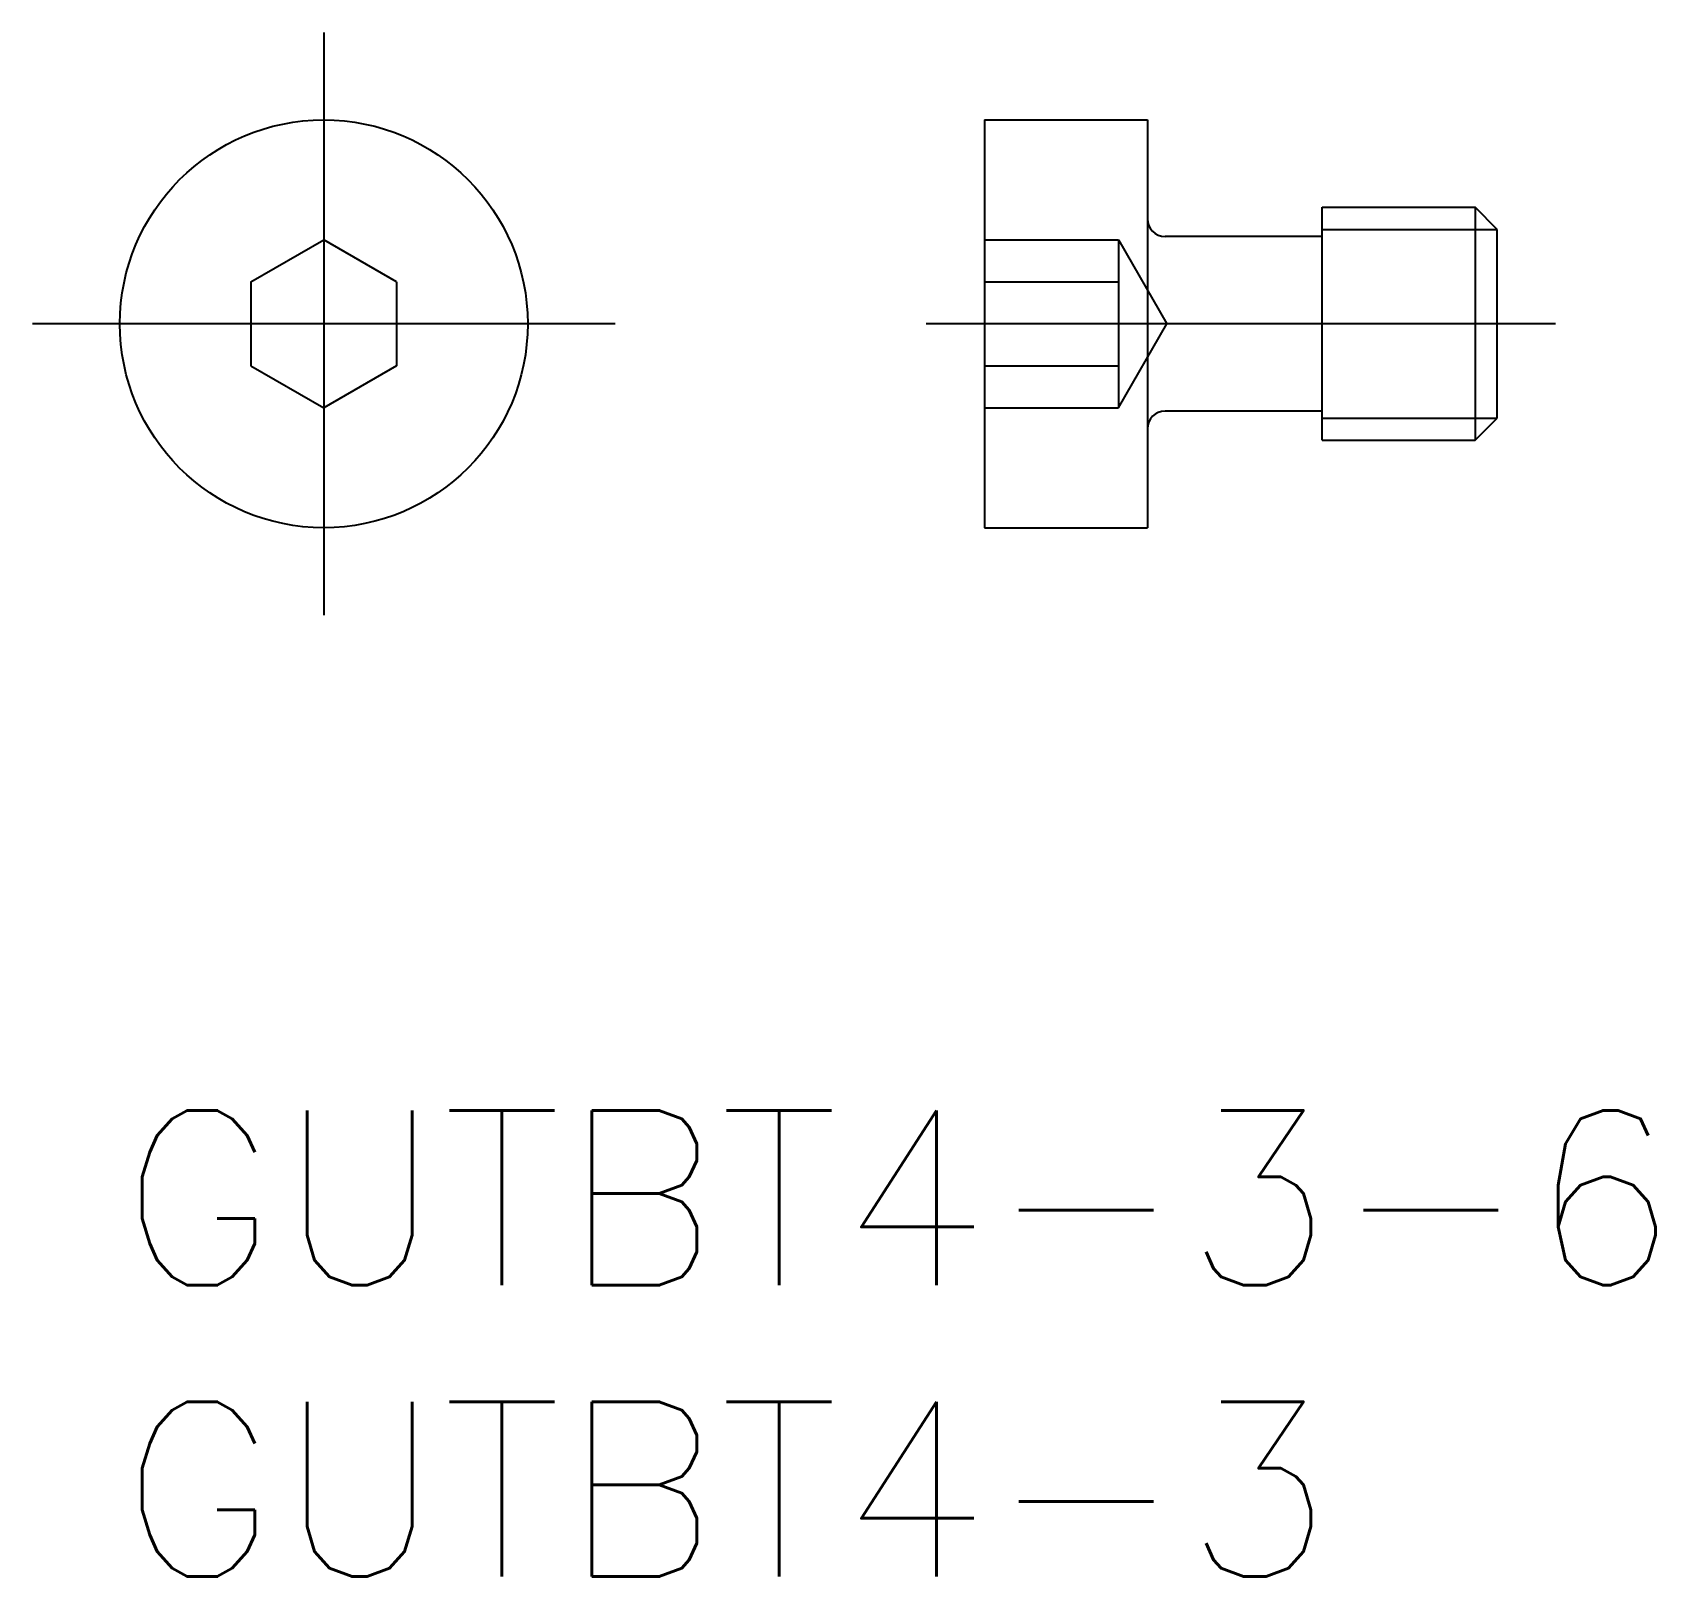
# Model space of a CAD drawing. Extents: x -1.5 to 26.4, y -8 to 18.5.
import ezdxf

# ---------------------------------------------------------------- set-up
doc = ezdxf.new("R2010")
doc.units = 0
doc.header["$LTSCALE"] = 0.5
doc.linetypes.add('CENTER', pattern=[50.8, 31.75, -6.35, 6.35, -6.35])
doc.linetypes.add('DASHED', pattern=[19.05, 12.7, -6.35])
for name, color, linetype in [('MSM_CENTER', 1, 'CENTER'), ('MSM_CONTINUOUS', 7, 'CONTINUOUS'), ('MSM_DASHED', 4, 'DASHED'), ('MSM_NARROW', 5, 'CONTINUOUS'), ('MSM_PART_NUMBER', 7, 'CONTINUOUS')]:
    doc.layers.add(name, color=color, linetype=linetype)
doc.styles.get("Standard").update_dxf_attribs({"font": 'txt.shx', "height": 3, "bigfont": 'bigfont.shx'})

# ---------------------------------------------------------------- blocks, each defined once
blk = doc.blocks.new('*U2')
at = {"layer": 'MSM_PART_NUMBER'}
blk.add_text('GUTBT4-3-6', height=3, dxfattribs=at).set_placement((0, -3))
blk = doc.blocks.new('*U3')
at = {"layer": 'MSM_PART_NUMBER'}
blk.add_text('GUTBT4-3', height=3, dxfattribs=at).set_placement((0, -8))

msp = doc.modelspace()

# ---------------------------------------------------------------- linework, layer by layer
at = {"layer": 'MSM_CENTER'}
for p, q in [((3.5, 18.5), (3.5, 8.5)), ((8.5, 13.5), (-1.5, 13.5)), ((24.638, 13.5), (13.838, 13.5))]:
    msp.add_line(p, q, dxfattribs=at)
at = {"layer": 'MSM_CONTINUOUS'}
for p, q in [((14.838, 17), (17.638, 17)), ((14.838, 17), (14.838, 10)), ((17.638, 17), (17.638, 10)), ((20.638, 11.5), (20.638, 15.5)), ((20.638, 15.5), (23.259, 15.5)), ((23.638, 15.121), (23.259, 15.5)), ((23.259, 15.5), (23.259, 11.5)), ((23.638, 11.879), (23.638, 15.121)), ((2.25, 14.222), (3.5, 14.943)), ((4.75, 14.222), (3.5, 14.943)), ((20.638, 15), (17.938, 15)), ((2.25, 14.222), (2.25, 12.778)), ((4.75, 14.222), (4.75, 12.778)), ((2.25, 12.778), (3.5, 12.057)), ((4.75, 12.778), (3.5, 12.057)), ((20.638, 12), (17.938, 12)), ((23.259, 11.5), (23.638, 11.879)), ((20.638, 11.5), (23.259, 11.5)), ((14.838, 10), (17.638, 10))]:
    msp.add_line(p, q, dxfattribs=at)
msp.add_circle((3.5, 13.5), 3.5, dxfattribs=at)
for centre, start, end in [((17.938, 15.3), 180, 270), ((17.938, 11.7), 90, 180)]:
    msp.add_arc(centre, 0.3, start, end, dxfattribs=at)
at = {"layer": 'MSM_DASHED'}
for p, q in [((14.838, 14.943), (17.138, 14.943)), ((17.138, 14.943), (17.138, 12.057)), ((17.138, 14.943), (17.971, 13.5)), ((14.838, 14.222), (17.138, 14.222)), ((17.138, 12.057), (17.971, 13.5)), ((14.838, 12.778), (17.138, 12.778)), ((14.838, 12.057), (17.138, 12.057))]:
    msp.add_line(p, q, dxfattribs=at)
at = {"layer": 'MSM_NARROW'}
for p, q in [((20.638, 15.121), (23.638, 15.121)), ((20.638, 11.879), (23.638, 11.879))]:
    msp.add_line(p, q, dxfattribs=at)

# ---------------------------------------------------------------- block references
at = {"layer": 'MSM_CONTINUOUS'}
for name in ['*U2', '*U3']:
    msp.add_blockref(name, (0, 0), dxfattribs=at)

doc.saveas('drawing.dxf')
